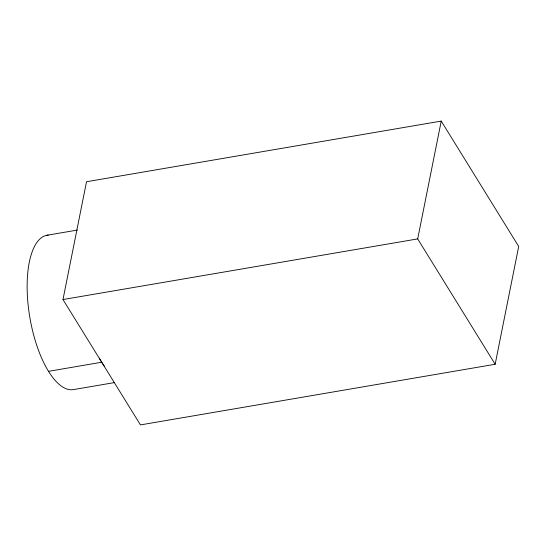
<?xml version="1.0" encoding="UTF-8"?>
<svg xmlns="http://www.w3.org/2000/svg" width="546" height="546" viewBox="0 0 546 546"><rect width="100%" height="100%" fill="white"/><g stroke="black" fill="none" stroke-linecap="round" stroke-linejoin="round"><path stroke-width="0.82" d="M62.981 299.549L86.521 181.736L441.229 121.089L518.7 246.451L495.161 364.264L140.452 424.911L62.981 299.549L417.69 238.909L495.161 364.264M417.69 238.909L441.229 121.089M46.69 235.306L77.45 230.05M48.505 371.328L101.713 362.23M114.605 382.562L73.867 389.53A78.303 30.849 80.3 0 1 29.702 316.605A78.303 30.849 80.3 0 1 48.28 235.087M104.614 366.598A78.303 30.849 80.3 0 1 99.324 358.128"/></g></svg>
